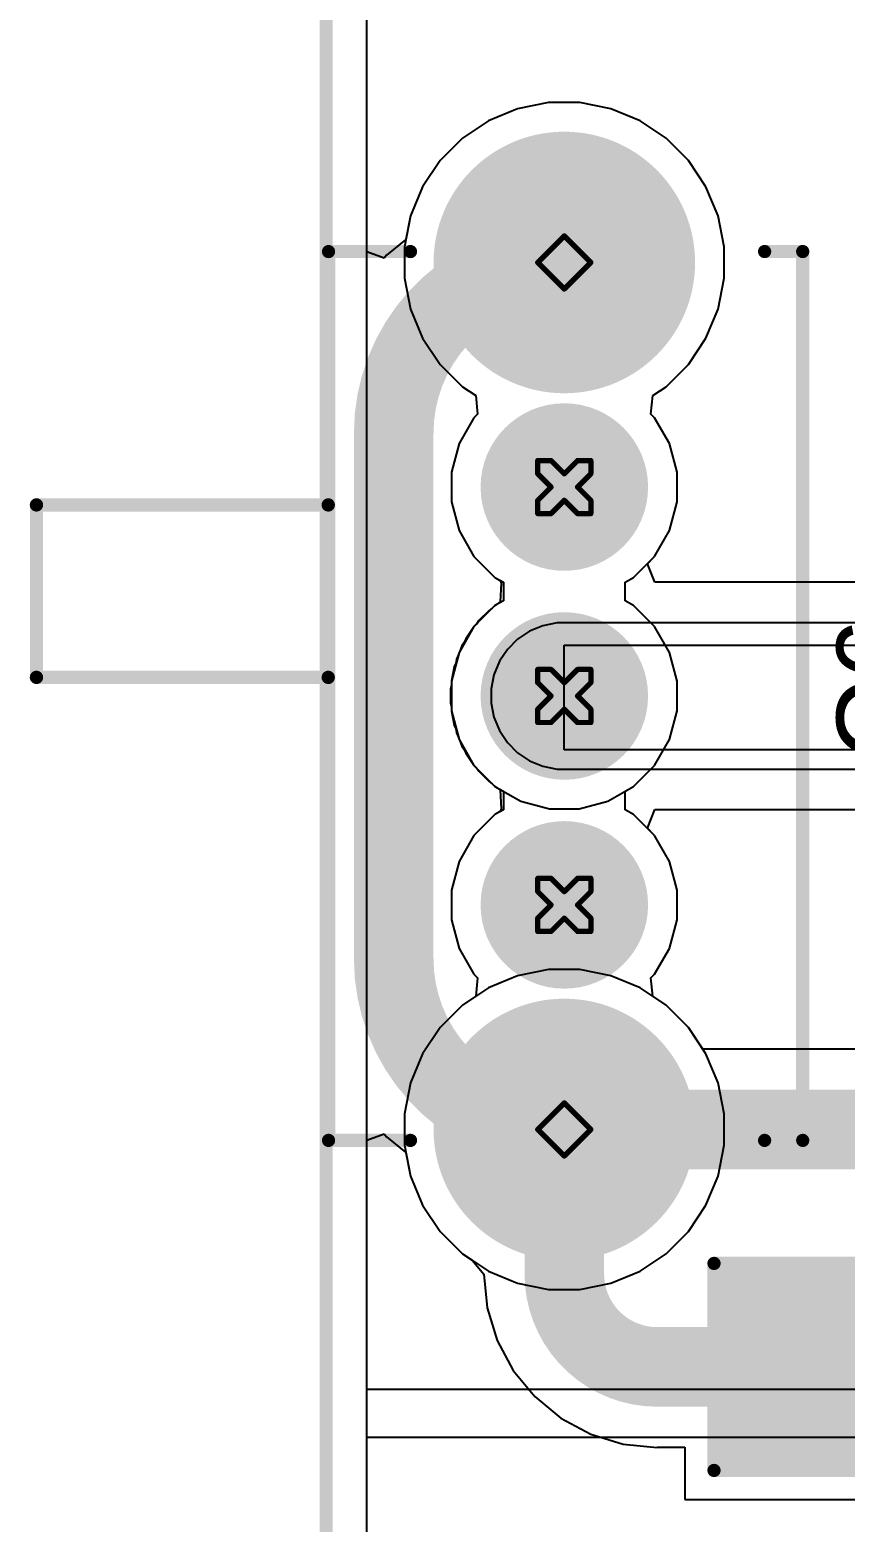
# Model space of a CAD drawing. Header units: inches. Extents: x -18 to 5357, y -8 to 5291.
# Drawn here: x -6.84 to 0.97, y 4.72 to 19.01 of the extents above; entities that cross this region are included whole.
import ezdxf

# ---------------------------------------------------------------- set-up
doc = ezdxf.new("R2010")
doc.units = ezdxf.units.IN
for name, color, linetype in [('Board Outline', 216, 'Continuous'), ('Bottom Layer', 5, 'Continuous'), ('Bottom Solder', 6, 'Continuous'), ('Drill Drawing', 1, 'Continuous'), ('Ground', 16, 'Continuous'), ('Multi-Layer', 9, 'Continuous'), ('Pad Holes', 156, 'Continuous'), ('Power', 76, 'Continuous'), ('Top Layer', 1, 'Continuous'), ('Top Overlay', 2, 'Continuous'), ('Top Paste', 8, 'Continuous'), ('Top Solder', 216, 'Continuous')]:
    doc.layers.add(name, color=color, linetype=linetype)
doc.styles.add('Arial', font='', dxfattribs={"height": 0.2})
doc.styles.get('Arial').set_extended_font_data('Arial')

# ---------------------------------------------------------------- blocks, each defined once
blk = doc.blocks.new('SK_12D29_G060_29')
at = {"layer": 'Bottom Layer'}
h = blk.add_hatch(color=5, dxfattribs=at)
edge = h.paths.add_edge_path()
edge.add_arc((-4.15, 0), 1.15, 0, 360)
h = blk.add_hatch(color=5, dxfattribs=at)
edge = h.paths.add_edge_path()
edge.add_arc((4.15, 0), 1.15, 0, 360)
h = blk.add_hatch(color=5, dxfattribs=at)
edge = h.paths.add_edge_path()
edge.add_arc((-2, 0), 0.7, 0, 360)
h = blk.add_hatch(color=5, dxfattribs=at)
edge = h.paths.add_edge_path()
edge.add_arc((0, 0), 0.7, 0, 360)
h = blk.add_hatch(color=5, dxfattribs=at)
edge = h.paths.add_edge_path()
edge.add_arc((2, 0), 0.7, 0, 360)
at = {"layer": 'Bottom Solder'}
h = blk.add_hatch(color=6, dxfattribs=at)
edge = h.paths.add_edge_path()
edge.add_arc((-4.15, 0), 1.252, 0, 360)
h = blk.add_hatch(color=6, dxfattribs=at)
edge = h.paths.add_edge_path()
edge.add_arc((4.15, 0), 1.252, 0, 360)
h = blk.add_hatch(color=6, dxfattribs=at)
edge = h.paths.add_edge_path()
edge.add_arc((-2, 0), 0.802, 0, 360)
h = blk.add_hatch(color=6, dxfattribs=at)
edge = h.paths.add_edge_path()
edge.add_arc((0, 0), 0.802, 0, 360)
h = blk.add_hatch(color=6, dxfattribs=at)
edge = h.paths.add_edge_path()
edge.add_arc((2, 0), 0.802, 0, 360)
at = {"layer": 'Ground'}
h = blk.add_hatch(color=16, dxfattribs=at)
edge = h.paths.add_edge_path()
edge.add_arc((-4.15, 0), 1.15, 0, 360)
h = blk.add_hatch(color=16, dxfattribs=at)
edge = h.paths.add_edge_path()
edge.add_arc((4.15, 0), 1.15, 0, 360)
h = blk.add_hatch(color=16, dxfattribs=at)
edge = h.paths.add_edge_path()
edge.add_arc((-2, 0), 0.7, 0, 360)
h = blk.add_hatch(color=16, dxfattribs=at)
edge = h.paths.add_edge_path()
edge.add_arc((0, 0), 0.7, 0, 360)
h = blk.add_hatch(color=16, dxfattribs=at)
edge = h.paths.add_edge_path()
edge.add_arc((2, 0), 0.7, 0, 360)
at = {"layer": 'Multi-Layer'}
h = blk.add_hatch(color=9, dxfattribs=at)
edge = h.paths.add_edge_path()
edge.add_arc((-4.15, 0), 1.15, 0, 360)
h = blk.add_hatch(color=9, dxfattribs=at)
edge = h.paths.add_edge_path()
edge.add_arc((4.15, 0), 1.15, 0, 360)
h = blk.add_hatch(color=9, dxfattribs=at)
edge = h.paths.add_edge_path()
edge.add_arc((-2, 0), 0.7, 0, 360)
h = blk.add_hatch(color=9, dxfattribs=at)
edge = h.paths.add_edge_path()
edge.add_arc((0, 0), 0.7, 0, 360)
h = blk.add_hatch(color=9, dxfattribs=at)
edge = h.paths.add_edge_path()
edge.add_arc((2, 0), 0.7, 0, 360)
at = {"layer": 'Pad Holes'}
h = blk.add_hatch(color=7, dxfattribs=at)
edge = h.paths.add_edge_path()
edge.add_arc((-4.15, 0), 0.6, 0, 360)
h = blk.add_hatch(color=7, dxfattribs=at)
edge = h.paths.add_edge_path()
edge.add_arc((4.15, 0), 0.6, 0, 360)
h = blk.add_hatch(color=7, dxfattribs=at)
edge = h.paths.add_edge_path()
edge.add_arc((-2, 0), 0.45, 0, 360)
h = blk.add_hatch(color=7, dxfattribs=at)
edge = h.paths.add_edge_path()
edge.add_arc((0, 0), 0.45, 0, 360)
h = blk.add_hatch(color=7, dxfattribs=at)
edge = h.paths.add_edge_path()
edge.add_arc((2, 0), 0.45, 0, 360)
at = {"layer": 'Power'}
h = blk.add_hatch(color=76, dxfattribs=at)
edge = h.paths.add_edge_path()
edge.add_arc((-4.15, 0), 1.15, 0, 360)
h = blk.add_hatch(color=76, dxfattribs=at)
edge = h.paths.add_edge_path()
edge.add_arc((4.15, 0), 1.15, 0, 360)
h = blk.add_hatch(color=76, dxfattribs=at)
edge = h.paths.add_edge_path()
edge.add_arc((-2, 0), 0.7, 0, 360)
h = blk.add_hatch(color=76, dxfattribs=at)
edge = h.paths.add_edge_path()
edge.add_arc((0, 0), 0.7, 0, 360)
h = blk.add_hatch(color=76, dxfattribs=at)
edge = h.paths.add_edge_path()
edge.add_arc((2, 0), 0.7, 0, 360)
at = {"layer": 'Top Layer'}
h = blk.add_hatch(color=1, dxfattribs=at)
edge = h.paths.add_edge_path()
edge.add_arc((-4.15, 0), 1.15, 0, 360)
h = blk.add_hatch(color=1, dxfattribs=at)
edge = h.paths.add_edge_path()
edge.add_arc((4.15, 0), 1.15, 0, 360)
h = blk.add_hatch(color=1, dxfattribs=at)
edge = h.paths.add_edge_path()
edge.add_arc((-2, 0), 0.7, 0, 360)
h = blk.add_hatch(color=1, dxfattribs=at)
edge = h.paths.add_edge_path()
edge.add_arc((0, 0), 0.7, 0, 360)
h = blk.add_hatch(color=1, dxfattribs=at)
edge = h.paths.add_edge_path()
edge.add_arc((2, 0), 0.7, 0, 360)
at = {"layer": 'Top Solder'}
h = blk.add_hatch(color=216, dxfattribs=at)
edge = h.paths.add_edge_path()
edge.add_arc((-4.15, 0), 1.252, 0, 360)
h = blk.add_hatch(color=216, dxfattribs=at)
edge = h.paths.add_edge_path()
edge.add_arc((4.15, 0), 1.252, 0, 360)
h = blk.add_hatch(color=216, dxfattribs=at)
edge = h.paths.add_edge_path()
edge.add_arc((-2, 0), 0.802, 0, 360)
h = blk.add_hatch(color=216, dxfattribs=at)
edge = h.paths.add_edge_path()
edge.add_arc((0, 0), 0.802, 0, 360)
h = blk.add_hatch(color=216, dxfattribs=at)
edge = h.paths.add_edge_path()
edge.add_arc((2, 0), 0.802, 0, 360)
at = {"layer": 'Top Overlay'}
for points in [[(4.254, 2.283, 0.127, 0.127, 0), (-4.255, 2.283, 0.127, 0.127, 0)], [(-4.255, 1.918, 0.127, 0.127, 0), (-4.255, 2.283, 0.127, 0.127, 0)], [(4.254, 1.918, 0.127, 0.127, 0), (4.254, 2.283, 0.127, 0.127, 0)], [(-4.255, -2.258, 0.127, 0.127, 0), (-4.255, -1.473, 0.127, 0.127, 0)], [(4.254, -2.258, 0.127, 0.127, 0), (4.254, -1.473, 0.127, 0.127, 0)], [(4.254, -2.258, 0.127, 0.127, 0), (-4.255, -2.258, 0.127, 0.127, 0)], [(-1.829, -5.055, 0.127, 0.127, 0), (-1.829, -2.261, 0.127, 0.127, 0)], [(-0.178, -5.055, 0.127, 0.127, 0), (-0.178, -2.261, 0.127, 0.127, 0)], [(-0.178, -5.055, 0.127, 0.127, 0), (-1.829, -5.055, 0.127, 0.127, 0)]]:
    blk.add_lwpolyline(points, format="xyseb", dxfattribs=at)
for points in [[(-4.286, 2.283, 0.0635, 0.0635, 1), (-4.223, 2.283, 0.0635, 0.0635, 1)], [(-4.286, 2.283, 0.0635, 0.0635, 1), (-4.223, 2.283, 0.0635, 0.0635, 1)], [(4.223, 2.283, 0.0635, 0.0635, 1), (4.286, 2.283, 0.0635, 0.0635, 1)], [(4.223, 2.283, 0.0635, 0.0635, 1), (4.286, 2.283, 0.0635, 0.0635, 1)], [(-4.286, 1.918, 0.0635, 0.0635, 1), (-4.223, 1.918, 0.0635, 0.0635, 1)], [(4.223, 1.918, 0.0635, 0.0635, 1), (4.286, 1.918, 0.0635, 0.0635, 1)], [(-4.286, -1.473, 0.0635, 0.0635, 1), (-4.223, -1.473, 0.0635, 0.0635, 1)], [(4.223, -1.473, 0.0635, 0.0635, 1), (4.286, -1.473, 0.0635, 0.0635, 1)], [(-4.286, -2.258, 0.0635, 0.0635, 1), (-4.223, -2.258, 0.0635, 0.0635, 1)], [(-4.286, -2.258, 0.0635, 0.0635, 1), (-4.223, -2.258, 0.0635, 0.0635, 1)], [(-1.861, -2.261, 0.0635, 0.0635, 1), (-1.797, -2.261, 0.0635, 0.0635, 1)], [(-0.21, -2.261, 0.0635, 0.0635, 1), (-0.146, -2.261, 0.0635, 0.0635, 1)], [(4.223, -2.258, 0.0635, 0.0635, 1), (4.286, -2.258, 0.0635, 0.0635, 1)], [(4.223, -2.258, 0.0635, 0.0635, 1), (4.286, -2.258, 0.0635, 0.0635, 1)], [(-1.861, -5.055, 0.0635, 0.0635, 1), (-1.797, -5.055, 0.0635, 0.0635, 1)], [(-1.861, -5.055, 0.0635, 0.0635, 1), (-1.797, -5.055, 0.0635, 0.0635, 1)], [(-0.21, -5.055, 0.0635, 0.0635, 1), (-0.146, -5.055, 0.0635, 0.0635, 1)], [(-0.21, -5.055, 0.0635, 0.0635, 1), (-0.146, -5.055, 0.0635, 0.0635, 1)]]:
    blk.add_lwpolyline(points, format="xyseb", close=True, dxfattribs=at)
blk = doc.blocks.new('C___1206_132')
at = {"layer": 'Top Layer'}
for points in [[(-2.032, 0.889), (-0.508, 0.889), (-0.508, -0.889), (-2.032, -0.889)], [(0.508, 0.889), (2.032, 0.889), (2.032, -0.889), (0.508, -0.889)]]:
    blk.add_hatch(color=1, dxfattribs=at).paths.add_polyline_path(points)
at = {"layer": 'Top Paste'}
for points in [[(-2.032, 0.889), (-0.508, 0.889), (-0.508, -0.889), (-2.032, -0.889)], [(0.508, 0.889), (2.032, 0.889), (2.032, -0.889), (0.508, -0.889)]]:
    blk.add_hatch(color=8, dxfattribs=at).paths.add_polyline_path(points)
at = {"layer": 'Top Solder'}
for points in [[(-2.134, 0.991), (-0.406, 0.991), (-0.406, -0.991), (-2.134, -0.991)], [(0.406, 0.991), (2.134, 0.991), (2.134, -0.991), (0.406, -0.991)]]:
    blk.add_hatch(color=216, dxfattribs=at).paths.add_polyline_path(points)
at = {"layer": 'Top Overlay'}
for points in [[(-0.61, 0.991, 0.127, 0.127, 0), (-2.134, 0.991, 0.127, 0.127, 0)], [(-2.134, 0.991, 0.127, 0.127, 0), (-2.134, -0.991, 0.127, 0.127, 0)], [(2.134, 0.991, 0.127, 0.127, 0), (0.61, 0.991, 0.127, 0.127, 0)], [(2.134, 0.991, 0.127, 0.127, 0), (2.134, -0.991, 0.127, 0.127, 0)], [(-0.61, -0.991, 0.127, 0.127, 0), (-2.134, -0.991, 0.127, 0.127, 0)], [(2.134, -0.991, 0.127, 0.127, 0), (0.61, -0.991, 0.127, 0.127, 0)]]:
    blk.add_lwpolyline(points, format="xyseb", dxfattribs=at)
for points in [[(-2.165, 0.991, 0.0635, 0.0635, 1), (-2.102, 0.991, 0.0635, 0.0635, 1)], [(-2.165, 0.991, 0.0635, 0.0635, 1), (-2.102, 0.991, 0.0635, 0.0635, 1)], [(-0.641, 0.991, 0.0635, 0.0635, 1), (-0.578, 0.991, 0.0635, 0.0635, 1)], [(0.578, 0.991, 0.0635, 0.0635, 1), (0.641, 0.991, 0.0635, 0.0635, 1)], [(2.102, 0.991, 0.0635, 0.0635, 1), (2.165, 0.991, 0.0635, 0.0635, 1)], [(2.102, 0.991, 0.0635, 0.0635, 1), (2.165, 0.991, 0.0635, 0.0635, 1)], [(-2.165, -0.991, 0.0635, 0.0635, 1), (-2.102, -0.991, 0.0635, 0.0635, 1)], [(-2.165, -0.991, 0.0635, 0.0635, 1), (-2.102, -0.991, 0.0635, 0.0635, 1)], [(-0.641, -0.991, 0.0635, 0.0635, 1), (-0.578, -0.991, 0.0635, 0.0635, 1)], [(0.578, -0.991, 0.0635, 0.0635, 1), (0.641, -0.991, 0.0635, 0.0635, 1)], [(2.102, -0.991, 0.0635, 0.0635, 1), (2.165, -0.991, 0.0635, 0.0635, 1)], [(2.102, -0.991, 0.0635, 0.0635, 1), (2.165, -0.991, 0.0635, 0.0635, 1)]]:
    blk.add_lwpolyline(points, format="xyseb", close=True, dxfattribs=at)

msp = doc.modelspace()

# ---------------------------------------------------------------- linework, layer by layer
at = {"layer": 'Board Outline'}
msp.add_lwpolyline([(-4, -1.46, 0.127, 0.127, 0), (-4, 73.46, 0.127, 0.127, 0)], format="xyseb", dxfattribs=at)
at = {"layer": 'Bottom Layer'}
for p, q in [((-3.611, -1.46), (-3.611, 20.468)), ((-1.87, 18.315), (-2.166, 18.256)), ((-1.569, 18.315), (-1.87, 18.315)), ((-1.273, 18.256), (-1.569, 18.315)), ((-2.166, 18.256), (-2.445, 18.141)), ((-0.994, 18.141), (-1.273, 18.256)), ((-2.445, 18.141), (-2.695, 17.973)), ((-0.743, 17.973), (-0.994, 18.141)), ((-2.695, 17.973), (-2.909, 17.76)), ((-0.53, 17.76), (-0.743, 17.973)), ((-2.909, 17.76), (-3.076, 17.509)), ((-0.363, 17.509), (-0.53, 17.76)), ((-3.076, 17.509), (-3.192, 17.231)), ((-0.247, 17.231), (-0.363, 17.509)), ((-3.192, 17.231), (-3.25, 16.935)), ((-0.188, 16.935), (-0.247, 17.231)), ((-3.25, 16.935), (-3.25, 16.633)), ((-0.188, 16.633), (-0.188, 16.935)), ((-3.25, 16.633), (-3.192, 16.337)), ((-0.247, 16.337), (-0.188, 16.633)), ((-3.192, 16.337), (-3.076, 16.059)), ((-0.363, 16.059), (-0.247, 16.337)), ((-3.076, 16.059), (-2.909, 15.808)), ((-0.53, 15.808), (-0.363, 16.059)), ((-2.909, 15.808), (-2.695, 15.595)), ((-0.743, 15.595), (-0.53, 15.808)), ((-2.695, 15.595), (-2.567, 15.509)), ((-0.871, 15.509), (-0.743, 15.595)), ((-2.567, 15.509), (-2.55, 15.332)), ((-0.889, 15.332), (-0.871, 15.509)), ((-2.584, 15.298), (-2.727, 15.051)), ((-2.55, 15.332), (-2.584, 15.298)), ((-0.854, 15.298), (-0.889, 15.332)), ((-0.712, 15.051), (-0.854, 15.298)), ((-2.727, 15.051), (-2.8, 14.776)), ((-0.638, 14.776), (-0.712, 15.051)), ((-2.8, 14.776), (-2.8, 14.492)), ((-0.638, 14.492), (-0.638, 14.776)), ((-2.8, 14.492), (-2.727, 14.217)), ((-0.712, 14.217), (-0.638, 14.492)), ((-2.727, 14.217), (-2.584, 13.97)), ((-0.854, 13.97), (-0.712, 14.217)), ((-2.584, 13.97), (-2.383, 13.769)), ((-1.056, 13.769), (-0.854, 13.97)), ((-2.383, 13.769), (-2.303, 13.723)), ((-2.303, 13.723), (-2.303, 13.545)), ((-1.135, 13.723), (-1.056, 13.769)), ((-1.135, 13.545), (-1.135, 13.723)), ((-2.383, 13.499), (-2.584, 13.298)), ((-2.303, 13.545), (-2.383, 13.499)), ((-1.056, 13.499), (-1.135, 13.545)), ((-0.854, 13.298), (-1.056, 13.499)), ((-2.584, 13.298), (-2.727, 13.051)), ((-0.712, 13.051), (-0.854, 13.298)), ((-2.727, 13.051), (-2.8, 12.776)), ((-0.638, 12.776), (-0.712, 13.051)), ((-2.8, 12.776), (-2.8, 12.492)), ((-0.638, 12.492), (-0.638, 12.776)), ((-2.8, 12.492), (-2.727, 12.217)), ((-0.712, 12.217), (-0.638, 12.492)), ((-2.727, 12.217), (-2.584, 11.97)), ((-0.854, 11.97), (-0.712, 12.217)), ((-2.584, 11.97), (-2.383, 11.769)), ((-1.056, 11.769), (-0.854, 11.97)), ((-2.383, 11.769), (-2.303, 11.723)), ((-2.303, 11.723), (-2.303, 11.545)), ((-1.135, 11.723), (-1.056, 11.769)), ((-1.135, 11.545), (-1.135, 11.723)), ((-2.383, 11.499), (-2.584, 11.298)), ((-2.303, 11.545), (-2.383, 11.499)), ((-1.056, 11.499), (-1.135, 11.545)), ((-0.854, 11.298), (-1.056, 11.499)), ((-2.584, 11.298), (-2.727, 11.051)), ((-0.712, 11.051), (-0.854, 11.298)), ((-2.727, 11.051), (-2.8, 10.776)), ((-0.638, 10.776), (-0.712, 11.051)), ((-2.8, 10.776), (-2.8, 10.492)), ((-0.638, 10.492), (-0.638, 10.776)), ((-2.8, 10.492), (-2.727, 10.217)), ((-0.712, 10.217), (-0.638, 10.492)), ((-2.727, 10.217), (-2.584, 9.97)), ((-0.854, 9.97), (-0.712, 10.217)), ((-2.584, 9.97), (-2.55, 9.936)), ((-2.55, 9.936), (-2.567, 9.759)), ((-0.889, 9.936), (-0.854, 9.97)), ((-0.871, 9.759), (-0.889, 9.936)), ((-2.567, 9.759), (-2.695, 9.673)), ((-0.743, 9.673), (-0.871, 9.759)), ((-2.695, 9.673), (-2.909, 9.46)), ((-0.53, 9.46), (-0.743, 9.673)), ((-2.909, 9.46), (-3.076, 9.209)), ((-0.363, 9.209), (-0.53, 9.46)), ((-3.076, 9.209), (-3.192, 8.931)), ((-0.247, 8.931), (-0.363, 9.209)), ((-3.192, 8.931), (-3.25, 8.635)), ((-0.188, 8.635), (-0.247, 8.931)), ((-3.25, 8.635), (-3.25, 8.333)), ((-0.188, 8.333), (-0.188, 8.635)), ((-3.25, 8.333), (-3.192, 8.037)), ((-0.247, 8.037), (-0.188, 8.333)), ((-3.192, 8.037), (-3.076, 7.759)), ((-0.363, 7.759), (-0.247, 8.037)), ((-3.076, 7.759), (-2.909, 7.508)), ((-0.53, 7.508), (-0.363, 7.759)), ((-2.909, 7.508), (-2.695, 7.295)), ((-0.743, 7.295), (-0.53, 7.508)), ((-2.695, 7.295), (-2.445, 7.127)), ((-0.994, 7.127), (-0.743, 7.295)), ((-2.445, 7.127), (-2.166, 7.012)), ((-2.166, 7.012), (-1.87, 6.953)), ((-1.569, 6.953), (-1.273, 7.012)), ((-1.273, 7.012), (-0.994, 7.127)), ((-1.87, 6.953), (-1.569, 6.953))]:
    msp.add_line(p, q, dxfattribs=at)
at = {"layer": 'Drill Drawing'}
for points in [[(-1.973, 16.784, 0.0508, 0.0508, 0), (-1.719, 17.038, 0.0508, 0.0508, 0)], [(-1.719, 17.038, 0.0508, 0.0508, 0), (-1.465, 16.784, 0.0508, 0.0508, 0)], [(-1.973, 16.784, 0.0508, 0.0508, 0), (-1.719, 16.53, 0.0508, 0.0508, 0)], [(-1.719, 16.53, 0.0508, 0.0508, 0), (-1.465, 16.784, 0.0508, 0.0508, 0)], [(-1.973, 14.761, 0.0508, 0.0508, 0), (-1.973, 14.888, 0.0508, 0.0508, 0)], [(-1.973, 14.888, 0.0508, 0.0508, 0), (-1.846, 14.888, 0.0508, 0.0508, 0)], [(-1.846, 14.888, 0.0508, 0.0508, 0), (-1.719, 14.761, 0.0508, 0.0508, 0)], [(-1.719, 14.761, 0.0508, 0.0508, 0), (-1.592, 14.888, 0.0508, 0.0508, 0)], [(-1.592, 14.888, 0.0508, 0.0508, 0), (-1.465, 14.888, 0.0508, 0.0508, 0)], [(-1.465, 14.761, 0.0508, 0.0508, 0), (-1.465, 14.888, 0.0508, 0.0508, 0)], [(-1.973, 14.761, 0.0508, 0.0508, 0), (-1.846, 14.634, 0.0508, 0.0508, 0)], [(-1.592, 14.634, 0.0508, 0.0508, 0), (-1.465, 14.761, 0.0508, 0.0508, 0)], [(-1.973, 14.507, 0.0508, 0.0508, 0), (-1.846, 14.634, 0.0508, 0.0508, 0)], [(-1.592, 14.634, 0.0508, 0.0508, 0), (-1.465, 14.507, 0.0508, 0.0508, 0)], [(-1.973, 14.38, 0.0508, 0.0508, 0), (-1.973, 14.507, 0.0508, 0.0508, 0)], [(-1.846, 14.38, 0.0508, 0.0508, 0), (-1.719, 14.507, 0.0508, 0.0508, 0)], [(-1.719, 14.507, 0.0508, 0.0508, 0), (-1.592, 14.38, 0.0508, 0.0508, 0)], [(-1.465, 14.38, 0.0508, 0.0508, 0), (-1.465, 14.507, 0.0508, 0.0508, 0)], [(-1.973, 14.38, 0.0508, 0.0508, 0), (-1.846, 14.38, 0.0508, 0.0508, 0)], [(-1.592, 14.38, 0.0508, 0.0508, 0), (-1.465, 14.38, 0.0508, 0.0508, 0)], [(-1.973, 12.761, 0.0508, 0.0508, 0), (-1.973, 12.888, 0.0508, 0.0508, 0)], [(-1.973, 12.888, 0.0508, 0.0508, 0), (-1.846, 12.888, 0.0508, 0.0508, 0)], [(-1.846, 12.888, 0.0508, 0.0508, 0), (-1.719, 12.761, 0.0508, 0.0508, 0)], [(-1.719, 12.761, 0.0508, 0.0508, 0), (-1.592, 12.888, 0.0508, 0.0508, 0)], [(-1.592, 12.888, 0.0508, 0.0508, 0), (-1.465, 12.888, 0.0508, 0.0508, 0)], [(-1.465, 12.761, 0.0508, 0.0508, 0), (-1.465, 12.888, 0.0508, 0.0508, 0)], [(-1.973, 12.761, 0.0508, 0.0508, 0), (-1.846, 12.634, 0.0508, 0.0508, 0)], [(-1.592, 12.634, 0.0508, 0.0508, 0), (-1.465, 12.761, 0.0508, 0.0508, 0)], [(-1.973, 12.507, 0.0508, 0.0508, 0), (-1.846, 12.634, 0.0508, 0.0508, 0)], [(-1.592, 12.634, 0.0508, 0.0508, 0), (-1.465, 12.507, 0.0508, 0.0508, 0)], [(-1.973, 12.38, 0.0508, 0.0508, 0), (-1.973, 12.507, 0.0508, 0.0508, 0)], [(-1.846, 12.38, 0.0508, 0.0508, 0), (-1.719, 12.507, 0.0508, 0.0508, 0)], [(-1.719, 12.507, 0.0508, 0.0508, 0), (-1.592, 12.38, 0.0508, 0.0508, 0)], [(-1.465, 12.38, 0.0508, 0.0508, 0), (-1.465, 12.507, 0.0508, 0.0508, 0)], [(-1.973, 12.38, 0.0508, 0.0508, 0), (-1.846, 12.38, 0.0508, 0.0508, 0)], [(-1.592, 12.38, 0.0508, 0.0508, 0), (-1.465, 12.38, 0.0508, 0.0508, 0)], [(-1.973, 10.761, 0.0508, 0.0508, 0), (-1.973, 10.888, 0.0508, 0.0508, 0)], [(-1.973, 10.888, 0.0508, 0.0508, 0), (-1.846, 10.888, 0.0508, 0.0508, 0)], [(-1.846, 10.888, 0.0508, 0.0508, 0), (-1.719, 10.761, 0.0508, 0.0508, 0)], [(-1.719, 10.761, 0.0508, 0.0508, 0), (-1.592, 10.888, 0.0508, 0.0508, 0)], [(-1.592, 10.888, 0.0508, 0.0508, 0), (-1.465, 10.888, 0.0508, 0.0508, 0)], [(-1.465, 10.761, 0.0508, 0.0508, 0), (-1.465, 10.888, 0.0508, 0.0508, 0)], [(-1.973, 10.761, 0.0508, 0.0508, 0), (-1.846, 10.634, 0.0508, 0.0508, 0)], [(-1.592, 10.634, 0.0508, 0.0508, 0), (-1.465, 10.761, 0.0508, 0.0508, 0)], [(-1.973, 10.507, 0.0508, 0.0508, 0), (-1.846, 10.634, 0.0508, 0.0508, 0)], [(-1.592, 10.634, 0.0508, 0.0508, 0), (-1.465, 10.507, 0.0508, 0.0508, 0)], [(-1.973, 10.38, 0.0508, 0.0508, 0), (-1.973, 10.507, 0.0508, 0.0508, 0)], [(-1.846, 10.38, 0.0508, 0.0508, 0), (-1.719, 10.507, 0.0508, 0.0508, 0)], [(-1.719, 10.507, 0.0508, 0.0508, 0), (-1.592, 10.38, 0.0508, 0.0508, 0)], [(-1.465, 10.38, 0.0508, 0.0508, 0), (-1.465, 10.507, 0.0508, 0.0508, 0)], [(-1.973, 10.38, 0.0508, 0.0508, 0), (-1.846, 10.38, 0.0508, 0.0508, 0)], [(-1.592, 10.38, 0.0508, 0.0508, 0), (-1.465, 10.38, 0.0508, 0.0508, 0)], [(-1.973, 8.484, 0.0508, 0.0508, 0), (-1.719, 8.738, 0.0508, 0.0508, 0)], [(-1.719, 8.738, 0.0508, 0.0508, 0), (-1.465, 8.484, 0.0508, 0.0508, 0)], [(-1.973, 8.484, 0.0508, 0.0508, 0), (-1.719, 8.23, 0.0508, 0.0508, 0)], [(-1.719, 8.23, 0.0508, 0.0508, 0), (-1.465, 8.484, 0.0508, 0.0508, 0)]]:
    msp.add_lwpolyline(points, format="xyseb", dxfattribs=at)
for points in [[(-1.732, 17.038, 0.0254, 0.0254, 1), (-1.707, 17.038, 0.0254, 0.0254, 1)], [(-1.732, 17.038, 0.0254, 0.0254, 1), (-1.707, 17.038, 0.0254, 0.0254, 1)], [(-1.986, 16.784, 0.0254, 0.0254, 1), (-1.961, 16.784, 0.0254, 0.0254, 1)], [(-1.986, 16.784, 0.0254, 0.0254, 1), (-1.961, 16.784, 0.0254, 0.0254, 1)], [(-1.478, 16.784, 0.0254, 0.0254, 1), (-1.453, 16.784, 0.0254, 0.0254, 1)], [(-1.478, 16.784, 0.0254, 0.0254, 1), (-1.453, 16.784, 0.0254, 0.0254, 1)], [(-1.732, 16.53, 0.0254, 0.0254, 1), (-1.707, 16.53, 0.0254, 0.0254, 1)], [(-1.732, 16.53, 0.0254, 0.0254, 1), (-1.707, 16.53, 0.0254, 0.0254, 1)], [(-1.986, 14.888, 0.0254, 0.0254, 1), (-1.961, 14.888, 0.0254, 0.0254, 1)], [(-1.986, 14.888, 0.0254, 0.0254, 1), (-1.961, 14.888, 0.0254, 0.0254, 1)], [(-1.859, 14.888, 0.0254, 0.0254, 1), (-1.834, 14.888, 0.0254, 0.0254, 1)], [(-1.859, 14.888, 0.0254, 0.0254, 1), (-1.834, 14.888, 0.0254, 0.0254, 1)], [(-1.605, 14.888, 0.0254, 0.0254, 1), (-1.58, 14.888, 0.0254, 0.0254, 1)], [(-1.605, 14.888, 0.0254, 0.0254, 1), (-1.58, 14.888, 0.0254, 0.0254, 1)], [(-1.478, 14.888, 0.0254, 0.0254, 1), (-1.453, 14.888, 0.0254, 0.0254, 1)], [(-1.478, 14.888, 0.0254, 0.0254, 1), (-1.453, 14.888, 0.0254, 0.0254, 1)], [(-1.986, 14.761, 0.0254, 0.0254, 1), (-1.961, 14.761, 0.0254, 0.0254, 1)], [(-1.986, 14.761, 0.0254, 0.0254, 1), (-1.961, 14.761, 0.0254, 0.0254, 1)], [(-1.732, 14.761, 0.0254, 0.0254, 1), (-1.707, 14.761, 0.0254, 0.0254, 1)], [(-1.732, 14.761, 0.0254, 0.0254, 1), (-1.707, 14.761, 0.0254, 0.0254, 1)], [(-1.478, 14.761, 0.0254, 0.0254, 1), (-1.453, 14.761, 0.0254, 0.0254, 1)], [(-1.478, 14.761, 0.0254, 0.0254, 1), (-1.453, 14.761, 0.0254, 0.0254, 1)], [(-1.859, 14.634, 0.0254, 0.0254, 1), (-1.834, 14.634, 0.0254, 0.0254, 1)], [(-1.859, 14.634, 0.0254, 0.0254, 1), (-1.834, 14.634, 0.0254, 0.0254, 1)], [(-1.605, 14.634, 0.0254, 0.0254, 1), (-1.58, 14.634, 0.0254, 0.0254, 1)], [(-1.605, 14.634, 0.0254, 0.0254, 1), (-1.58, 14.634, 0.0254, 0.0254, 1)], [(-1.986, 14.507, 0.0254, 0.0254, 1), (-1.961, 14.507, 0.0254, 0.0254, 1)], [(-1.986, 14.507, 0.0254, 0.0254, 1), (-1.961, 14.507, 0.0254, 0.0254, 1)], [(-1.732, 14.507, 0.0254, 0.0254, 1), (-1.707, 14.507, 0.0254, 0.0254, 1)], [(-1.732, 14.507, 0.0254, 0.0254, 1), (-1.707, 14.507, 0.0254, 0.0254, 1)], [(-1.478, 14.507, 0.0254, 0.0254, 1), (-1.453, 14.507, 0.0254, 0.0254, 1)], [(-1.478, 14.507, 0.0254, 0.0254, 1), (-1.453, 14.507, 0.0254, 0.0254, 1)], [(-1.986, 14.38, 0.0254, 0.0254, 1), (-1.961, 14.38, 0.0254, 0.0254, 1)], [(-1.986, 14.38, 0.0254, 0.0254, 1), (-1.961, 14.38, 0.0254, 0.0254, 1)], [(-1.859, 14.38, 0.0254, 0.0254, 1), (-1.834, 14.38, 0.0254, 0.0254, 1)], [(-1.859, 14.38, 0.0254, 0.0254, 1), (-1.834, 14.38, 0.0254, 0.0254, 1)], [(-1.605, 14.38, 0.0254, 0.0254, 1), (-1.58, 14.38, 0.0254, 0.0254, 1)], [(-1.605, 14.38, 0.0254, 0.0254, 1), (-1.58, 14.38, 0.0254, 0.0254, 1)], [(-1.478, 14.38, 0.0254, 0.0254, 1), (-1.453, 14.38, 0.0254, 0.0254, 1)], [(-1.478, 14.38, 0.0254, 0.0254, 1), (-1.453, 14.38, 0.0254, 0.0254, 1)], [(-1.986, 12.888, 0.0254, 0.0254, 1), (-1.961, 12.888, 0.0254, 0.0254, 1)], [(-1.986, 12.888, 0.0254, 0.0254, 1), (-1.961, 12.888, 0.0254, 0.0254, 1)], [(-1.859, 12.888, 0.0254, 0.0254, 1), (-1.834, 12.888, 0.0254, 0.0254, 1)], [(-1.859, 12.888, 0.0254, 0.0254, 1), (-1.834, 12.888, 0.0254, 0.0254, 1)], [(-1.605, 12.888, 0.0254, 0.0254, 1), (-1.58, 12.888, 0.0254, 0.0254, 1)], [(-1.605, 12.888, 0.0254, 0.0254, 1), (-1.58, 12.888, 0.0254, 0.0254, 1)], [(-1.478, 12.888, 0.0254, 0.0254, 1), (-1.453, 12.888, 0.0254, 0.0254, 1)], [(-1.478, 12.888, 0.0254, 0.0254, 1), (-1.453, 12.888, 0.0254, 0.0254, 1)], [(-1.986, 12.761, 0.0254, 0.0254, 1), (-1.961, 12.761, 0.0254, 0.0254, 1)], [(-1.986, 12.761, 0.0254, 0.0254, 1), (-1.961, 12.761, 0.0254, 0.0254, 1)], [(-1.732, 12.761, 0.0254, 0.0254, 1), (-1.707, 12.761, 0.0254, 0.0254, 1)], [(-1.732, 12.761, 0.0254, 0.0254, 1), (-1.707, 12.761, 0.0254, 0.0254, 1)], [(-1.478, 12.761, 0.0254, 0.0254, 1), (-1.453, 12.761, 0.0254, 0.0254, 1)], [(-1.478, 12.761, 0.0254, 0.0254, 1), (-1.453, 12.761, 0.0254, 0.0254, 1)], [(-1.859, 12.634, 0.0254, 0.0254, 1), (-1.834, 12.634, 0.0254, 0.0254, 1)], [(-1.859, 12.634, 0.0254, 0.0254, 1), (-1.834, 12.634, 0.0254, 0.0254, 1)], [(-1.605, 12.634, 0.0254, 0.0254, 1), (-1.58, 12.634, 0.0254, 0.0254, 1)], [(-1.605, 12.634, 0.0254, 0.0254, 1), (-1.58, 12.634, 0.0254, 0.0254, 1)], [(-1.986, 12.507, 0.0254, 0.0254, 1), (-1.961, 12.507, 0.0254, 0.0254, 1)], [(-1.986, 12.507, 0.0254, 0.0254, 1), (-1.961, 12.507, 0.0254, 0.0254, 1)], [(-1.732, 12.507, 0.0254, 0.0254, 1), (-1.707, 12.507, 0.0254, 0.0254, 1)], [(-1.732, 12.507, 0.0254, 0.0254, 1), (-1.707, 12.507, 0.0254, 0.0254, 1)], [(-1.478, 12.507, 0.0254, 0.0254, 1), (-1.453, 12.507, 0.0254, 0.0254, 1)], [(-1.478, 12.507, 0.0254, 0.0254, 1), (-1.453, 12.507, 0.0254, 0.0254, 1)], [(-1.986, 12.38, 0.0254, 0.0254, 1), (-1.961, 12.38, 0.0254, 0.0254, 1)], [(-1.986, 12.38, 0.0254, 0.0254, 1), (-1.961, 12.38, 0.0254, 0.0254, 1)], [(-1.859, 12.38, 0.0254, 0.0254, 1), (-1.834, 12.38, 0.0254, 0.0254, 1)], [(-1.859, 12.38, 0.0254, 0.0254, 1), (-1.834, 12.38, 0.0254, 0.0254, 1)], [(-1.605, 12.38, 0.0254, 0.0254, 1), (-1.58, 12.38, 0.0254, 0.0254, 1)], [(-1.605, 12.38, 0.0254, 0.0254, 1), (-1.58, 12.38, 0.0254, 0.0254, 1)], [(-1.478, 12.38, 0.0254, 0.0254, 1), (-1.453, 12.38, 0.0254, 0.0254, 1)], [(-1.478, 12.38, 0.0254, 0.0254, 1), (-1.453, 12.38, 0.0254, 0.0254, 1)], [(-1.986, 10.888, 0.0254, 0.0254, 1), (-1.961, 10.888, 0.0254, 0.0254, 1)], [(-1.986, 10.888, 0.0254, 0.0254, 1), (-1.961, 10.888, 0.0254, 0.0254, 1)], [(-1.859, 10.888, 0.0254, 0.0254, 1), (-1.834, 10.888, 0.0254, 0.0254, 1)], [(-1.859, 10.888, 0.0254, 0.0254, 1), (-1.834, 10.888, 0.0254, 0.0254, 1)], [(-1.605, 10.888, 0.0254, 0.0254, 1), (-1.58, 10.888, 0.0254, 0.0254, 1)], [(-1.605, 10.888, 0.0254, 0.0254, 1), (-1.58, 10.888, 0.0254, 0.0254, 1)], [(-1.478, 10.888, 0.0254, 0.0254, 1), (-1.453, 10.888, 0.0254, 0.0254, 1)], [(-1.478, 10.888, 0.0254, 0.0254, 1), (-1.453, 10.888, 0.0254, 0.0254, 1)], [(-1.986, 10.761, 0.0254, 0.0254, 1), (-1.961, 10.761, 0.0254, 0.0254, 1)], [(-1.986, 10.761, 0.0254, 0.0254, 1), (-1.961, 10.761, 0.0254, 0.0254, 1)], [(-1.732, 10.761, 0.0254, 0.0254, 1), (-1.707, 10.761, 0.0254, 0.0254, 1)], [(-1.732, 10.761, 0.0254, 0.0254, 1), (-1.707, 10.761, 0.0254, 0.0254, 1)], [(-1.478, 10.761, 0.0254, 0.0254, 1), (-1.453, 10.761, 0.0254, 0.0254, 1)], [(-1.478, 10.761, 0.0254, 0.0254, 1), (-1.453, 10.761, 0.0254, 0.0254, 1)], [(-1.859, 10.634, 0.0254, 0.0254, 1), (-1.834, 10.634, 0.0254, 0.0254, 1)], [(-1.859, 10.634, 0.0254, 0.0254, 1), (-1.834, 10.634, 0.0254, 0.0254, 1)], [(-1.605, 10.634, 0.0254, 0.0254, 1), (-1.58, 10.634, 0.0254, 0.0254, 1)], [(-1.605, 10.634, 0.0254, 0.0254, 1), (-1.58, 10.634, 0.0254, 0.0254, 1)], [(-1.986, 10.507, 0.0254, 0.0254, 1), (-1.961, 10.507, 0.0254, 0.0254, 1)], [(-1.986, 10.507, 0.0254, 0.0254, 1), (-1.961, 10.507, 0.0254, 0.0254, 1)], [(-1.732, 10.507, 0.0254, 0.0254, 1), (-1.707, 10.507, 0.0254, 0.0254, 1)], [(-1.732, 10.507, 0.0254, 0.0254, 1), (-1.707, 10.507, 0.0254, 0.0254, 1)], [(-1.478, 10.507, 0.0254, 0.0254, 1), (-1.453, 10.507, 0.0254, 0.0254, 1)], [(-1.478, 10.507, 0.0254, 0.0254, 1), (-1.453, 10.507, 0.0254, 0.0254, 1)], [(-1.986, 10.38, 0.0254, 0.0254, 1), (-1.961, 10.38, 0.0254, 0.0254, 1)], [(-1.986, 10.38, 0.0254, 0.0254, 1), (-1.961, 10.38, 0.0254, 0.0254, 1)], [(-1.859, 10.38, 0.0254, 0.0254, 1), (-1.834, 10.38, 0.0254, 0.0254, 1)], [(-1.859, 10.38, 0.0254, 0.0254, 1), (-1.834, 10.38, 0.0254, 0.0254, 1)], [(-1.605, 10.38, 0.0254, 0.0254, 1), (-1.58, 10.38, 0.0254, 0.0254, 1)], [(-1.605, 10.38, 0.0254, 0.0254, 1), (-1.58, 10.38, 0.0254, 0.0254, 1)], [(-1.478, 10.38, 0.0254, 0.0254, 1), (-1.453, 10.38, 0.0254, 0.0254, 1)], [(-1.478, 10.38, 0.0254, 0.0254, 1), (-1.453, 10.38, 0.0254, 0.0254, 1)], [(-1.732, 8.738, 0.0254, 0.0254, 1), (-1.707, 8.738, 0.0254, 0.0254, 1)], [(-1.732, 8.738, 0.0254, 0.0254, 1), (-1.707, 8.738, 0.0254, 0.0254, 1)], [(-1.986, 8.484, 0.0254, 0.0254, 1), (-1.961, 8.484, 0.0254, 0.0254, 1)], [(-1.986, 8.484, 0.0254, 0.0254, 1), (-1.961, 8.484, 0.0254, 0.0254, 1)], [(-1.478, 8.484, 0.0254, 0.0254, 1), (-1.453, 8.484, 0.0254, 0.0254, 1)], [(-1.478, 8.484, 0.0254, 0.0254, 1), (-1.453, 8.484, 0.0254, 0.0254, 1)], [(-1.732, 8.23, 0.0254, 0.0254, 1), (-1.707, 8.23, 0.0254, 0.0254, 1)], [(-1.732, 8.23, 0.0254, 0.0254, 1), (-1.707, 8.23, 0.0254, 0.0254, 1)]]:
    msp.add_lwpolyline(points, format="xyseb", close=True, dxfattribs=at)
at = {"layer": 'Ground'}
for p, q in [((-3.611, 16.885), (-3.611, 20.468)), ((-1.87, 18.315), (-2.166, 18.256)), ((-1.569, 18.315), (-1.87, 18.315)), ((-1.273, 18.256), (-1.569, 18.315)), ((-2.166, 18.256), (-2.445, 18.141)), ((-0.994, 18.141), (-1.273, 18.256)), ((-2.445, 18.141), (-2.695, 17.973)), ((-0.743, 17.973), (-0.994, 18.141)), ((-2.695, 17.973), (-2.909, 17.76)), ((-0.53, 17.76), (-0.743, 17.973)), ((-2.909, 17.76), (-3.076, 17.509)), ((-0.363, 17.509), (-0.53, 17.76)), ((-3.076, 17.509), (-3.192, 17.231)), ((-0.247, 17.231), (-0.363, 17.509)), ((-3.192, 17.231), (-3.237, 17.004)), ((-0.188, 16.935), (-0.247, 17.231)), ((-3.237, 17.004), (-3.421, 16.853)), ((-3.444, 16.825), (-3.611, 16.885)), ((-0.188, 16.633), (-0.188, 16.935)), ((-3.421, 16.853), (-3.444, 16.825)), ((-0.247, 16.337), (-0.188, 16.633)), ((-0.363, 16.059), (-0.247, 16.337)), ((-0.53, 15.808), (-0.363, 16.059)), ((-0.743, 15.595), (-0.53, 15.808)), ((-0.871, 15.509), (-0.743, 15.595)), ((-0.889, 15.332), (-0.871, 15.509)), ((-0.854, 15.298), (-0.889, 15.332)), ((-0.712, 15.051), (-0.854, 15.298)), ((-0.638, 14.776), (-0.712, 15.051)), ((-0.638, 14.492), (-0.638, 14.776)), ((-0.712, 14.217), (-0.638, 14.492)), ((-0.854, 13.97), (-0.712, 14.217)), ((-1.056, 13.769), (-0.854, 13.97)), ((-1.135, 13.723), (-1.056, 13.769)), ((-1.135, 13.545), (-1.135, 13.723)), ((-1.056, 13.499), (-1.135, 13.545)), ((-0.854, 13.298), (-1.056, 13.499)), ((-0.712, 13.051), (-0.854, 13.298)), ((-0.638, 12.776), (-0.712, 13.051)), ((-0.638, 12.492), (-0.638, 12.776)), ((-0.712, 12.217), (-0.638, 12.492)), ((-0.854, 11.97), (-0.712, 12.217)), ((-1.056, 11.769), (-0.854, 11.97)), ((-1.135, 11.723), (-1.056, 11.769)), ((-1.135, 11.545), (-1.135, 11.723)), ((-1.056, 11.499), (-1.135, 11.545)), ((-0.854, 11.298), (-1.056, 11.499)), ((-0.712, 11.051), (-0.854, 11.298)), ((-0.638, 10.776), (-0.712, 11.051)), ((-0.638, 10.492), (-0.638, 10.776)), ((-0.712, 10.217), (-0.638, 10.492)), ((-0.854, 9.97), (-0.712, 10.217)), ((-0.889, 9.936), (-0.854, 9.97)), ((-0.871, 9.759), (-0.889, 9.936)), ((-0.743, 9.673), (-0.871, 9.759)), ((-0.53, 9.46), (-0.743, 9.673)), ((-0.363, 9.209), (-0.53, 9.46)), ((-0.247, 8.931), (-0.363, 9.209)), ((-0.188, 8.635), (-0.247, 8.931)), ((-0.188, 8.333), (-0.188, 8.635)), ((-3.611, 8.383), (-3.444, 8.443)), ((-3.444, 8.443), (-3.421, 8.415)), ((-3.611, -1.46), (-3.611, 8.383)), ((-3.421, 8.415), (-3.237, 8.264)), ((-0.247, 8.037), (-0.188, 8.333)), ((-3.237, 8.264), (-3.192, 8.037)), ((-3.192, 8.037), (-3.076, 7.759)), ((-0.363, 7.759), (-0.247, 8.037)), ((-3.076, 7.759), (-2.909, 7.508)), ((-0.53, 7.508), (-0.363, 7.759)), ((-2.909, 7.508), (-2.695, 7.295)), ((-0.743, 7.295), (-0.53, 7.508)), ((-2.695, 7.295), (-2.445, 7.127)), ((-0.994, 7.127), (-0.743, 7.295)), ((-2.445, 7.127), (-2.166, 7.012)), ((-2.166, 7.012), (-1.87, 6.953)), ((-1.569, 6.953), (-1.273, 7.012)), ((-1.273, 7.012), (-0.994, 7.127)), ((-1.87, 6.953), (-1.569, 6.953))]:
    msp.add_line(p, q, dxfattribs=at)
for points in [[(-3.353, 15.151, 0.762, 0.762, -0.414214), (-1.719, 16.784, 0.762, 0.762, 0)], [(-3.353, 10.117, 0.762, 0.762, 0), (-3.353, 15.151, 0.762, 0.762, 0)], [(-1.719, 8.484, 0.762, 0.762, -0.414214), (-3.353, 10.117, 0.762, 0.762, 0)]]:
    msp.add_lwpolyline(points, format="xyseb", dxfattribs=at)
for points in [[(-1.91, 16.784, 0.381, 0.381, 1), (-1.529, 16.784, 0.381, 0.381, 1)], [(-3.543, 15.151, 0.381, 0.381, 1), (-3.162, 15.151, 0.381, 0.381, 1)], [(-3.543, 15.151, 0.381, 0.381, 1), (-3.162, 15.151, 0.381, 0.381, 1)], [(-3.543, 10.117, 0.381, 0.381, 1), (-3.162, 10.117, 0.381, 0.381, 1)], [(-3.543, 10.117, 0.381, 0.381, 1), (-3.162, 10.117, 0.381, 0.381, 1)], [(-1.91, 8.484, 0.381, 0.381, 1), (-1.529, 8.484, 0.381, 0.381, 1)]]:
    msp.add_lwpolyline(points, format="xyseb", close=True, dxfattribs=at)
at = {"layer": 'Power'}
for p, q in [((-3.611, 5.994), (-3.611, 20.468)), ((-1.87, 18.315), (-2.166, 18.256)), ((-1.569, 18.315), (-1.87, 18.315)), ((-1.273, 18.256), (-1.569, 18.315)), ((-2.166, 18.256), (-2.445, 18.141)), ((-0.994, 18.141), (-1.273, 18.256)), ((-2.445, 18.141), (-2.695, 17.973)), ((-0.743, 17.973), (-0.994, 18.141)), ((-2.695, 17.973), (-2.909, 17.76)), ((-0.53, 17.76), (-0.743, 17.973)), ((-2.909, 17.76), (-3.076, 17.509)), ((-0.363, 17.509), (-0.53, 17.76)), ((-3.076, 17.509), (-3.192, 17.231)), ((-0.247, 17.231), (-0.363, 17.509)), ((-3.192, 17.231), (-3.25, 16.935)), ((-0.188, 16.935), (-0.247, 17.231)), ((-3.25, 16.935), (-3.25, 16.633)), ((-0.188, 16.633), (-0.188, 16.935)), ((-3.25, 16.633), (-3.192, 16.337)), ((-0.247, 16.337), (-0.188, 16.633)), ((-3.192, 16.337), (-3.076, 16.059)), ((-0.363, 16.059), (-0.247, 16.337)), ((-3.076, 16.059), (-2.909, 15.808)), ((-0.53, 15.808), (-0.363, 16.059)), ((-2.909, 15.808), (-2.695, 15.595)), ((-0.743, 15.595), (-0.53, 15.808)), ((-2.695, 15.595), (-2.567, 15.509)), ((-0.871, 15.509), (-0.743, 15.595)), ((-2.567, 15.509), (-2.55, 15.332)), ((-0.889, 15.332), (-0.871, 15.509)), ((-2.584, 15.298), (-2.727, 15.051)), ((-2.55, 15.332), (-2.584, 15.298)), ((-0.854, 15.298), (-0.889, 15.332)), ((-0.712, 15.051), (-0.854, 15.298)), ((-2.727, 15.051), (-2.8, 14.776)), ((-0.638, 14.776), (-0.712, 15.051)), ((-2.8, 14.776), (-2.8, 14.492)), ((-0.638, 14.492), (-0.638, 14.776)), ((-2.8, 14.492), (-2.727, 14.217)), ((-0.712, 14.217), (-0.638, 14.492)), ((-2.727, 14.217), (-2.584, 13.97)), ((-0.854, 13.97), (-0.712, 14.217)), ((-2.584, 13.97), (-2.383, 13.769)), ((-1.056, 13.769), (-0.854, 13.97)), ((-2.383, 13.769), (-2.303, 13.723)), ((-2.303, 13.723), (-2.303, 13.545)), ((-1.135, 13.723), (-1.056, 13.769)), ((-1.135, 13.545), (-1.135, 13.723)), ((-2.383, 13.499), (-2.584, 13.298)), ((-2.303, 13.545), (-2.383, 13.499)), ((-1.056, 13.499), (-1.135, 13.545)), ((-0.854, 13.298), (-1.056, 13.499)), ((-2.584, 13.298), (-2.727, 13.051)), ((-0.712, 13.051), (-0.854, 13.298)), ((-2.727, 13.051), (-2.8, 12.776)), ((-0.638, 12.776), (-0.712, 13.051)), ((-2.8, 12.776), (-2.8, 12.492)), ((-0.638, 12.492), (-0.638, 12.776)), ((-2.8, 12.492), (-2.727, 12.217)), ((-0.712, 12.217), (-0.638, 12.492)), ((-2.727, 12.217), (-2.584, 11.97)), ((-0.854, 11.97), (-0.712, 12.217)), ((-2.584, 11.97), (-2.383, 11.769)), ((-1.056, 11.769), (-0.854, 11.97)), ((-2.383, 11.769), (-2.137, 11.627)), ((-1.302, 11.627), (-1.056, 11.769)), ((-2.137, 11.627), (-1.862, 11.553)), ((-1.577, 11.553), (-1.302, 11.627)), ((-1.862, 11.553), (-1.577, 11.553)), ((-1.87, 10.015), (-2.166, 9.956)), ((-1.569, 10.015), (-1.87, 10.015)), ((-1.273, 9.956), (-1.569, 10.015)), ((-2.166, 9.956), (-2.445, 9.841)), ((-0.994, 9.841), (-1.273, 9.956)), ((-2.445, 9.841), (-2.695, 9.673)), ((-0.743, 9.673), (-0.994, 9.841)), ((-2.695, 9.673), (-2.909, 9.46)), ((-0.53, 9.46), (-0.743, 9.673)), ((-2.909, 9.46), (-3.076, 9.209)), ((-0.363, 9.209), (-0.53, 9.46)), ((-3.076, 9.209), (-3.192, 8.931)), ((-0.247, 8.931), (-0.363, 9.209)), ((-3.192, 8.931), (-3.25, 8.635)), ((-0.188, 8.635), (-0.247, 8.931)), ((-3.25, 8.635), (-3.25, 8.333)), ((-0.188, 8.333), (-0.188, 8.635)), ((-3.25, 8.333), (-3.192, 8.037)), ((-0.247, 8.037), (-0.188, 8.333)), ((-3.192, 8.037), (-3.076, 7.759)), ((-0.363, 7.759), (-0.247, 8.037)), ((-3.076, 7.759), (-2.909, 7.508)), ((-0.53, 7.508), (-0.363, 7.759)), ((-2.909, 7.508), (-2.695, 7.295)), ((-0.743, 7.295), (-0.53, 7.508)), ((-2.695, 7.295), (-2.445, 7.127)), ((-0.994, 7.127), (-0.743, 7.295)), ((-2.445, 7.127), (-2.166, 7.012)), ((-2.166, 7.012), (-1.87, 6.953)), ((-1.569, 6.953), (-1.273, 7.012)), ((-1.273, 7.012), (-0.994, 7.127)), ((-1.87, 6.953), (-1.569, 6.953)), ((4.048, 5.994), (-3.611, 5.994)), ((-3.611, -1.46), (-3.611, 5.537)), ((-3.611, 5.537), (10.143, 5.537))]:
    msp.add_line(p, q, dxfattribs=at)
at = {"layer": 'Top Layer'}
for p, q in [((-3.611, -1.46), (-3.611, 20.468)), ((-1.87, 18.315), (-2.166, 18.256)), ((-1.569, 18.315), (-1.87, 18.315)), ((-1.273, 18.256), (-1.569, 18.315)), ((-2.166, 18.256), (-2.445, 18.141)), ((-0.994, 18.141), (-1.273, 18.256)), ((-2.445, 18.141), (-2.695, 17.973)), ((-0.743, 17.973), (-0.994, 18.141)), ((-2.695, 17.973), (-2.909, 17.76)), ((-0.53, 17.76), (-0.743, 17.973)), ((-2.909, 17.76), (-3.076, 17.509)), ((-0.363, 17.509), (-0.53, 17.76)), ((-3.076, 17.509), (-3.192, 17.231)), ((-0.247, 17.231), (-0.363, 17.509)), ((-3.192, 17.231), (-3.25, 16.935)), ((-0.188, 16.935), (-0.247, 17.231)), ((-3.25, 16.935), (-3.25, 16.633)), ((-0.188, 16.633), (-0.188, 16.935)), ((-3.25, 16.633), (-3.192, 16.337)), ((-0.247, 16.337), (-0.188, 16.633)), ((-3.192, 16.337), (-3.076, 16.059)), ((-0.363, 16.059), (-0.247, 16.337)), ((-3.076, 16.059), (-2.909, 15.808)), ((-0.53, 15.808), (-0.363, 16.059)), ((-2.909, 15.808), (-2.695, 15.595)), ((-0.743, 15.595), (-0.53, 15.808)), ((-2.695, 15.595), (-2.567, 15.509)), ((-0.871, 15.509), (-0.743, 15.595)), ((-2.567, 15.509), (-2.55, 15.332)), ((-0.889, 15.332), (-0.871, 15.509)), ((-2.584, 15.298), (-2.727, 15.051)), ((-2.55, 15.332), (-2.584, 15.298)), ((-0.854, 15.298), (-0.889, 15.332)), ((-0.712, 15.051), (-0.854, 15.298)), ((-2.727, 15.051), (-2.8, 14.776)), ((-0.638, 14.776), (-0.712, 15.051)), ((-2.8, 14.776), (-2.8, 14.492)), ((-0.638, 14.492), (-0.638, 14.776)), ((-2.8, 14.492), (-2.727, 14.217)), ((-0.712, 14.217), (-0.638, 14.492)), ((-2.727, 14.217), (-2.584, 13.97)), ((-0.854, 13.97), (-0.712, 14.217)), ((-2.584, 13.97), (-2.383, 13.769)), ((-0.924, 13.9), (-0.854, 13.97)), ((-0.851, 13.723), (-0.924, 13.9)), ((-2.383, 13.769), (-2.335, 13.741)), ((-2.335, 13.741), (-2.323, 13.713)), ((3.849, 13.723), (-0.851, 13.723)), ((-2.323, 13.713), (-2.332, 13.534)), ((-2.44, 13.452), (-2.538, 13.355)), ((-2.409, 13.474), (-2.44, 13.452)), ((-2.381, 13.501), (-2.409, 13.474)), ((-2.332, 13.534), (-2.381, 13.501)), ((-2.586, 13.296), (-2.663, 13.181)), ((-2.559, 13.323), (-2.586, 13.296)), ((-2.538, 13.355), (-2.559, 13.323)), ((-1.924, 13.307), (-2.051, 13.254)), ((-1.788, 13.334), (-1.924, 13.307)), ((-1.719, 13.334), (-1.788, 13.334)), ((3.849, 13.334), (-1.719, 13.334)), ((-2.677, 13.146), (-2.699, 13.114)), ((-2.663, 13.181), (-2.677, 13.146)), ((-2.166, 13.178), (-2.263, 13.08)), ((-2.051, 13.254), (-2.166, 13.178)), ((-2.73, 13.038), (-2.751, 12.987)), ((-2.727, 13.051), (-2.73, 13.038)), ((-2.72, 13.064), (-2.727, 13.051)), ((-2.699, 13.114), (-2.72, 13.064)), ((-2.263, 13.08), (-2.34, 12.966)), ((-1.719, 13.121), (5.297, 13.121)), ((-1.719, 12.117), (-1.719, 13.121)), ((-2.774, 12.914), (-2.8, 12.779)), ((-2.759, 12.949), (-2.774, 12.914)), ((-2.751, 12.987), (-2.759, 12.949)), ((-2.34, 12.966), (-2.393, 12.838)), ((-2.8, 12.741), (-2.808, 12.703)), ((-2.8, 12.779), (-2.8, 12.741)), ((-2.393, 12.838), (-2.419, 12.703)), ((-2.808, 12.703), (-2.808, 12.565)), ((-2.419, 12.703), (-2.419, 12.634)), ((-2.419, 12.634), (-2.419, 12.565)), ((-2.808, 12.565), (-2.8, 12.528)), ((-2.8, 12.528), (-2.8, 12.489)), ((-2.8, 12.489), (-2.774, 12.354)), ((-2.419, 12.565), (-2.393, 12.43)), ((-2.393, 12.43), (-2.34, 12.302)), ((-2.774, 12.354), (-2.759, 12.319)), ((-2.759, 12.319), (-2.751, 12.281)), ((-2.34, 12.302), (-2.263, 12.188)), ((-2.751, 12.281), (-2.73, 12.231)), ((-2.73, 12.231), (-2.727, 12.217)), ((-2.727, 12.217), (-2.72, 12.205)), ((-2.72, 12.205), (-2.699, 12.154)), ((-2.699, 12.154), (-2.677, 12.122)), ((-2.263, 12.188), (-2.166, 12.09)), ((-2.677, 12.122), (-2.663, 12.087)), ((-2.663, 12.087), (-2.586, 11.972)), ((-2.166, 12.09), (-2.051, 12.014)), ((-2.051, 12.014), (-1.924, 11.961)), ((5.297, 12.117), (-1.719, 12.117)), ((-2.586, 11.972), (-2.559, 11.945)), ((-2.559, 11.945), (-2.538, 11.913)), ((-2.538, 11.913), (-2.44, 11.816)), ((-1.924, 11.961), (-1.788, 11.934)), ((-1.788, 11.934), (-1.719, 11.934)), ((-1.719, 11.934), (-1.719, 11.934)), ((-1.719, 11.934), (3.849, 11.934)), ((-2.44, 11.816), (-2.409, 11.794)), ((-2.409, 11.794), (-2.381, 11.767)), ((-2.381, 11.767), (-2.332, 11.734)), ((-2.332, 11.734), (-2.323, 11.555)), ((-2.383, 11.499), (-2.584, 11.298)), ((-2.335, 11.527), (-2.383, 11.499)), ((-2.323, 11.555), (-2.335, 11.527)), ((-0.924, 11.368), (-0.851, 11.546)), ((-0.851, 11.546), (3.648, 11.546)), ((-2.584, 11.298), (-2.727, 11.051)), ((-0.854, 11.298), (-0.924, 11.368)), ((-0.712, 11.051), (-0.854, 11.298)), ((-2.727, 11.051), (-2.8, 10.776)), ((-0.638, 10.776), (-0.712, 11.051)), ((-2.8, 10.776), (-2.8, 10.492)), ((-0.638, 10.492), (-0.638, 10.776)), ((-2.8, 10.492), (-2.727, 10.217)), ((-0.712, 10.217), (-0.638, 10.492)), ((-2.727, 10.217), (-2.584, 9.97)), ((-0.854, 9.97), (-0.712, 10.217)), ((-2.584, 9.97), (-2.55, 9.936)), ((-2.55, 9.936), (-2.567, 9.759)), ((-0.889, 9.936), (-0.854, 9.97)), ((-0.871, 9.759), (-0.889, 9.936)), ((-2.567, 9.759), (-2.695, 9.673)), ((-0.743, 9.673), (-0.871, 9.759)), ((-2.695, 9.673), (-2.909, 9.46)), ((-0.53, 9.46), (-0.743, 9.673)), ((-2.909, 9.46), (-3.076, 9.209)), ((-0.392, 9.253), (-0.53, 9.46)), ((-3.076, 9.209), (-3.192, 8.931)), ((1.239, 9.253), (-0.392, 9.253)), ((-3.192, 8.931), (-3.25, 8.635)), ((-3.25, 8.635), (-3.25, 8.333)), ((-3.25, 8.333), (-3.192, 8.037)), ((-3.192, 8.037), (-3.076, 7.759)), ((-3.076, 7.759), (-2.909, 7.508)), ((-2.909, 7.508), (-2.695, 7.295)), ((-2.695, 7.295), (-2.601, 7.232)), ((-2.601, 7.232), (-2.489, 7.1)), ((-2.489, 7.1), (-2.458, 6.776)), ((-2.458, 6.776), (-2.363, 6.465)), ((-2.363, 6.465), (-2.21, 6.178)), ((-2.21, 6.178), (-2.003, 5.927)), ((-2.003, 5.927), (-1.752, 5.72)), ((-1.752, 5.72), (-1.465, 5.567)), ((-1.465, 5.567), (-1.154, 5.473)), ((-1.154, 5.473), (-0.83, 5.441)), ((-0.83, 5.441), (-0.83, 5.442)), ((-0.83, 5.442), (-0.565, 5.442)), ((-0.565, 5.442), (-0.565, 4.941)), ((-0.565, 4.941), (1.721, 4.941))]:
    msp.add_line(p, q, dxfattribs=at)
for points in [[(-1.719, 8.484, 0.762, 0.762, 0), (1.96, 8.484, 0.762, 0.762, 0)], [(-1.719, 7.1, 0.762, 0.762, 0), (-1.719, 8.484, 0.762, 0.762, 0)], [(-0.83, 6.211, 0.762, 0.762, -0.414214), (-1.719, 7.1, 0.762, 0.762, 0)], [(-0.83, 6.211, 0.762, 0.762, 0), (0.578, 6.211, 0.762, 0.762, 0)]]:
    msp.add_lwpolyline(points, format="xyseb", dxfattribs=at)
for points in [[(-1.91, 8.484, 0.381, 0.381, 1), (-1.529, 8.484, 0.381, 0.381, 1)], [(-1.91, 8.484, 0.381, 0.381, 1), (-1.529, 8.484, 0.381, 0.381, 1)], [(-1.91, 7.1, 0.381, 0.381, 1), (-1.529, 7.1, 0.381, 0.381, 1)], [(-1.91, 7.1, 0.381, 0.381, 1), (-1.529, 7.1, 0.381, 0.381, 1)], [(-1.021, 6.211, 0.381, 0.381, 1), (-0.64, 6.211, 0.381, 0.381, 1)], [(-1.021, 6.211, 0.381, 0.381, 1), (-0.64, 6.211, 0.381, 0.381, 1)], [(0.388, 6.211, 0.381, 0.381, 1), (0.769, 6.211, 0.381, 0.381, 1)]]:
    msp.add_lwpolyline(points, format="xyseb", close=True, dxfattribs=at)

# ---------------------------------------------------------------- block references
for name, p, rotation in [('SK_12D29_G060_29', (-1.719, 12.634), 270), ('C___1206_132', (1.848, 6.211), 180)]:
    msp.add_blockref(name, p, dxfattribs=dict(rotation=rotation))

# ---------------------------------------------------------------- texts
at = {"layer": 'Top Overlay', "style": 'Arial'}
msp.add_text('C6', height=0.762, rotation=90, dxfattribs=at).set_placement((1.651, 12.017))

doc.saveas('drawing.dxf')
